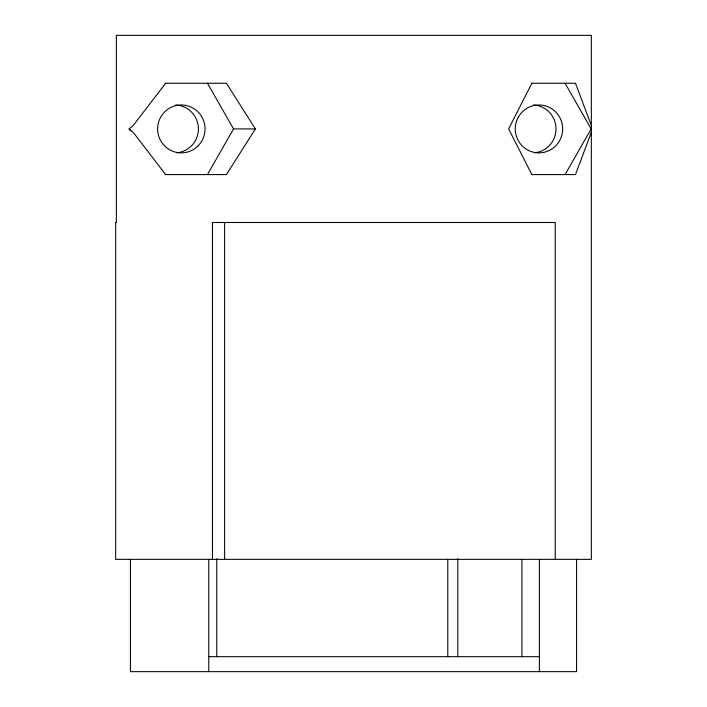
<?xml version="1.0" encoding="UTF-8"?>
<svg xmlns="http://www.w3.org/2000/svg" width="707" height="707" viewBox="0 0 707 707"><rect width="100%" height="100%" fill="white"/><g stroke="black" fill="none" stroke-linecap="round" stroke-linejoin="round"><path stroke-width="1.06" d="M591.335 125.493L591.335 559.361L115.665 559.361L115.665 222.493L116.372 222.493L116.372 35.35L591.335 35.35L591.335 125.493L575.471 83.258L531.355 83.258M591.335 132.35L575.471 174.585L531.355 174.585M531.858 83.258L508.633 128.921L531.858 174.585M207.443 174.585L233.54 128.921L207.443 83.258M565.07 174.585L591.167 128.921L565.07 83.258M165.031 83.258L226.426 83.258L255.395 128.921L226.426 174.585L165.031 174.585M165.641 83.258L133.234 125.493L129.142 128.921L130.229 130.83M233.54 128.921L255.395 128.921M208.768 656.679L539.406 656.679M129.142 128.921L133.234 132.35L165.641 174.585M576.576 559.361L576.576 671.65L130.424 671.65L130.424 559.361M555.242 559.361L555.242 222.493L212.445 222.493L212.445 559.361M539.406 559.361L539.406 671.65M521.934 559.361L521.934 656.679M457.791 558.601L457.791 656.679M447.787 559.361L447.787 656.679M224.605 222.493L224.605 559.361M216.775 558.601L216.775 656.679M208.768 559.361L208.768 671.65M175.716 104.99A23.958 23.711 -90 0 1 198.393 128.4A23.958 23.711 -90 0 1 176.75 152.792M533.343 104.99A23.958 23.711 -90 0 1 556.02 128.4A23.958 23.711 -90 0 1 534.377 152.792M518.434 116.947A23.958 23.711 90 0 0 538.973 152.88A23.958 23.711 90 0 0 559.502 116.947A23.958 23.711 90 0 0 518.434 116.947M198.11 145.863A23.958 23.711 -90 0 0 187.479 105.785A23.958 23.711 -90 0 0 158.439 135.125A23.958 23.711 -90 0 0 198.11 145.863"/></g></svg>
